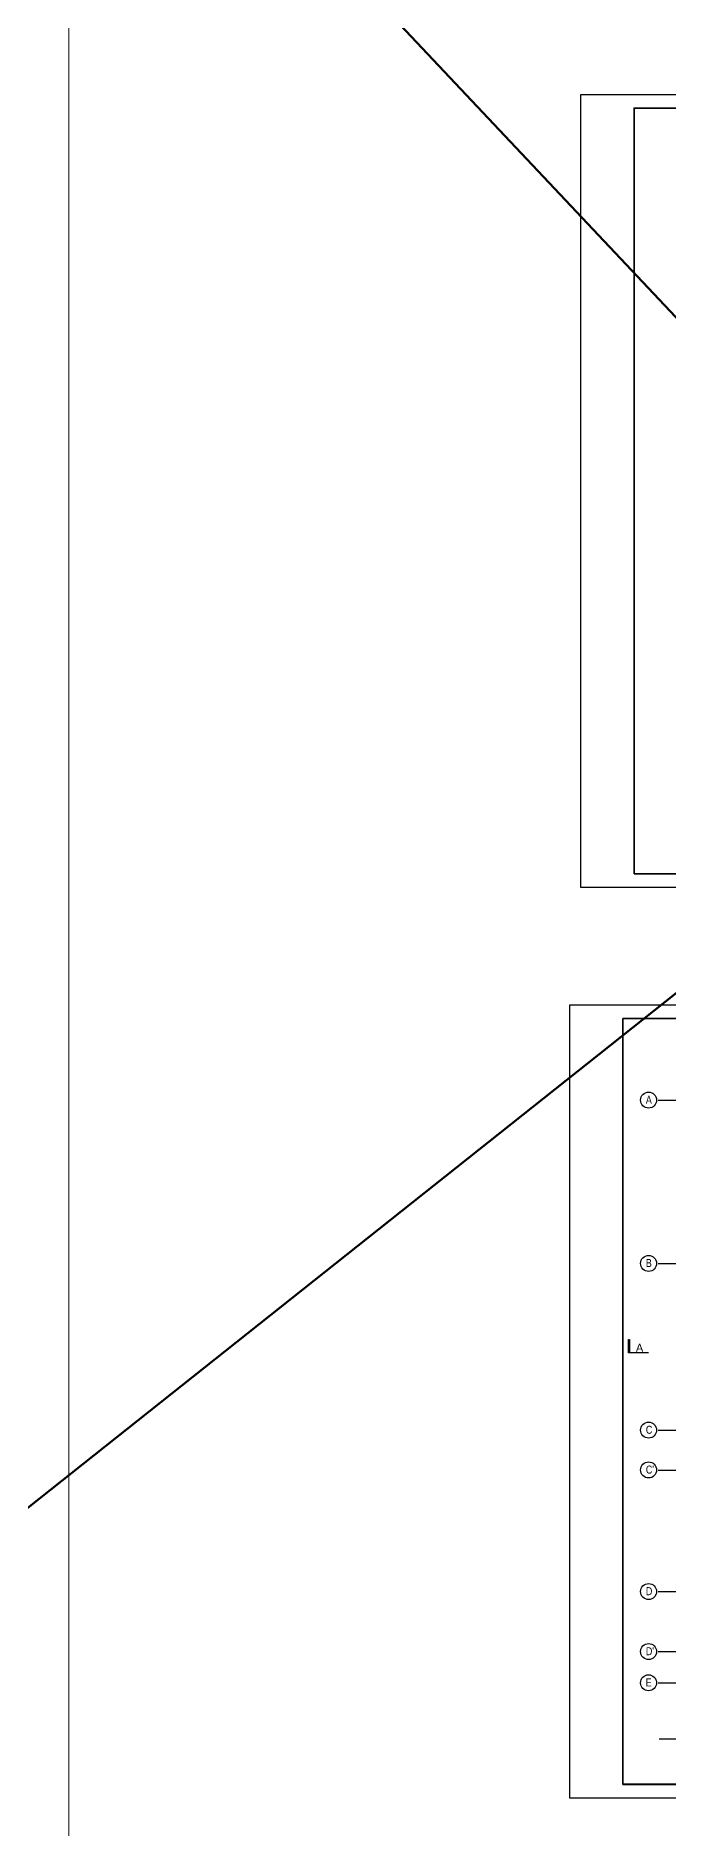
# Model space of a CAD drawing. Header units: millimetres. Extents: x -135140 to 267856, y -70704 to 149933.
# Drawn here: x -82496 to -58787, y -23729 to 43450 of the extents above; entities that cross this region are included whole.
import ezdxf

# ---------------------------------------------------------------- set-up
doc = ezdxf.new("R2010")
doc.units = ezdxf.units.MM
doc.header["$LTSCALE"] = 99.9
doc.linetypes.add('0707_PB_080619_gn_xref$0$ACAD_ISO10W100', pattern=[18, 12, -3, 0, -3])
doc.linetypes.add('ACAD_ISO10W100', pattern=[18, 12, -3, 0, -3])
for name, color, linetype in [('+48_OPISY', 251, 'Continuous'), ('+48_OSIE', 8, 'Continuous'), ('CP_LINENORM', 253, 'Continuous')]:
    doc.layers.add(name, color=color, linetype=linetype)
doc.layers.add('2DH_SYM', color=64, linetype='Continuous', lineweight=18)
doc.layers.add('CP_FRAME', color=223, linetype='Continuous', lineweight=35)
doc.styles.get("Standard").update_dxf_attribs({"font": 'ARIAL.TTF'})
doc.styles.add('WRP_ARIAL', font='ARIAL.TTF', dxfattribs={"width": 0.8})

# ---------------------------------------------------------------- blocks, each defined once
blk = doc.blocks.new('OZN_OSI')
at = {"layer": '+48_OSIE', "linetype": 'Continuous', "ltscale": 5}
blk.add_circle((0, -30), 30, dxfattribs=at)
at = {"layer": '+48_OSIE', "linetype": 'Continuous', "ltscale": 5, "style": 'WRP_ARIAL', "width": 0.8}
blk.add_attdef('NR', (-23.3, -43.5), '', height=30, dxfattribs=at)
blk = doc.blocks.new('A3_POZIOM')
at = {"linetype": 'Continuous'}
blk.add_lwpolyline([(-395, 0), (0, 0), (0, 287), (-395, 287)], close=True, dxfattribs=at)
at = {"layer": 'CP_LINENORM', "linetype": 'Continuous'}
blk.add_lwpolyline([(-415, -5), (5, -5), (5, 292), (-415, 292)], close=True, dxfattribs=at)
blk.add_lwpolyline([(-185, -5), (-185, 0)], dxfattribs=at)

msp = doc.modelspace()

# ---------------------------------------------------------------- hatches: boundary and pattern name
at = {"layer": '+48_OPISY', "ltscale": 5}
msp.add_hatch(color=256, dxfattribs=at).paths.add_polyline_path([(-60280, -5916), (-60280, -5416), (-60240, -5416), (-60240, -5916)])

# ---------------------------------------------------------------- linework, layer by layer
for p, q in [((-60280, -5916), (-60280, -5416)), ((-60240, -5916), (-60240, -5416))]:
    msp.add_line(p, q, dxfattribs=at)
at = {"layer": '+48_OPISY', "linetype": '0707_PB_080619_gn_xref$0$ACAD_ISO10W100', "ltscale": 5}
msp.add_line((-59129, -20380), (-46639, -20380), dxfattribs=at)
at = {"layer": '+48_OPISY', "ltscale": 5}
msp.add_lwpolyline([(-59520, -5916), (-60280, -5916), (-60280, -5416), (-60240, -5416), (-60240, -5916), (-60280, -5916)], dxfattribs=at)
at = {"layer": '+48_OSIE', "linetype": 'ACAD_ISO10W100', "ltscale": 5}
for p, q in [((-59164, 3560), (-28211, 3560)), ((-59164, -2560), (-28211, -2560)), ((-59164, -8810), (-28211, -8810)), ((-59164, -8810), (-28211, -8810)), ((-59164, -10310), (-46113, -10310)), ((-59164, -14860), (-28211, -14860)), ((-59164, -17110), (-28211, -17110)), ((-59164, -18280), (-28211, -18280))]:
    msp.add_line(p, q, dxfattribs=at)
at = {"color": 1, "lineweight": 100, "ltscale": 0.15}
for p, q in [((-124516, 102925), (23456, -54024)), ((53051, 96101), (-135140, -53265))]:
    msp.add_line(p, q, dxfattribs=at)
at = {"layer": '2DH_SYM', "ltscale": 0.15}
msp.add_lwpolyline([(-13727, -70704), (-81263, -70704), (-81263, 149933), (-13727, 149933)], close=True, dxfattribs=at)
at = {"layer": 'CP_FRAME', "ltscale": 0.15}
msp.add_lwpolyline([(-60485, 6613), (-27011, 6613), (-27011, -22084), (-60485, -22084)], close=True, dxfattribs=at)

# ---------------------------------------------------------------- block references
at = {"layer": '+48_OSIE'}
ref = msp.add_blockref('OZN_OSI', (-59520, 3860), dxfattribs=dict(at, xscale=10, yscale=10, zscale=10))
ref.add_attrib('NR', 'A', (-59624, 3424), dxfattribs={"linetype": 'Continuous', "ltscale": 5, "height": 300, "style": 'WRP_ARIAL', "width": 0.8})
ref = msp.add_blockref('OZN_OSI', (-59520, -2260), dxfattribs=dict(at, xscale=10, yscale=10, zscale=10))
ref.add_attrib('NR', 'B', (-59624, -2696), dxfattribs={"linetype": 'Continuous', "ltscale": 5, "height": 300, "style": 'WRP_ARIAL', "width": 0.8})
ref = msp.add_blockref('OZN_OSI', (-59520, -8510), dxfattribs=dict(at, xscale=10, yscale=10, zscale=10))
ref.add_attrib('NR', 'C', (-59624, -8946), dxfattribs={"linetype": 'Continuous', "ltscale": 5, "height": 300, "style": 'WRP_ARIAL', "width": 0.8})
ref = msp.add_blockref('OZN_OSI', (-59520, -10003), dxfattribs=dict(at, xscale=10, yscale=10, zscale=10))
ref.add_attrib('NR', "C'", (-59624, -10439), dxfattribs={"linetype": 'Continuous', "ltscale": 5, "height": 300, "style": 'WRP_ARIAL', "width": 0.8})
ref = msp.add_blockref('OZN_OSI', (-59520, -14560), dxfattribs=dict(at, xscale=10, yscale=10, zscale=10))
ref.add_attrib('NR', 'D', (-59624, -14996), dxfattribs={"linetype": 'Continuous', "ltscale": 5, "height": 300, "style": 'WRP_ARIAL', "width": 0.8})
ref = msp.add_blockref('OZN_OSI', (-59520, -16810), dxfattribs=dict(at, xscale=10, yscale=10, zscale=10))
ref.add_attrib('NR', "D'", (-59624, -17246), dxfattribs={"linetype": 'Continuous', "ltscale": 5, "height": 300, "style": 'WRP_ARIAL', "width": 0.8})
ref = msp.add_blockref('OZN_OSI', (-59524, -17980), dxfattribs=dict(at, xscale=10, yscale=10, zscale=10))
ref.add_attrib('NR', 'E', (-59629, -18416), dxfattribs={"linetype": 'Continuous', "ltscale": 5, "height": 300, "style": 'WRP_ARIAL', "width": 0.8})
at = {"layer": 'CP_FRAME', "ltscale": 0.15, "xscale": 100, "yscale": 100, "zscale": 10}
for p in [(-20568, 12044), (-20985, -22087)]:
    msp.add_blockref('A3_POZIOM', p, dxfattribs=at)

# ---------------------------------------------------------------- texts
at = {"layer": '+48_OPISY', "ltscale": 5}
msp.add_attdef('A', (-59999, -5875), 'A', height=300, rotation=360, dxfattribs=at)

doc.saveas('drawing.dxf')
